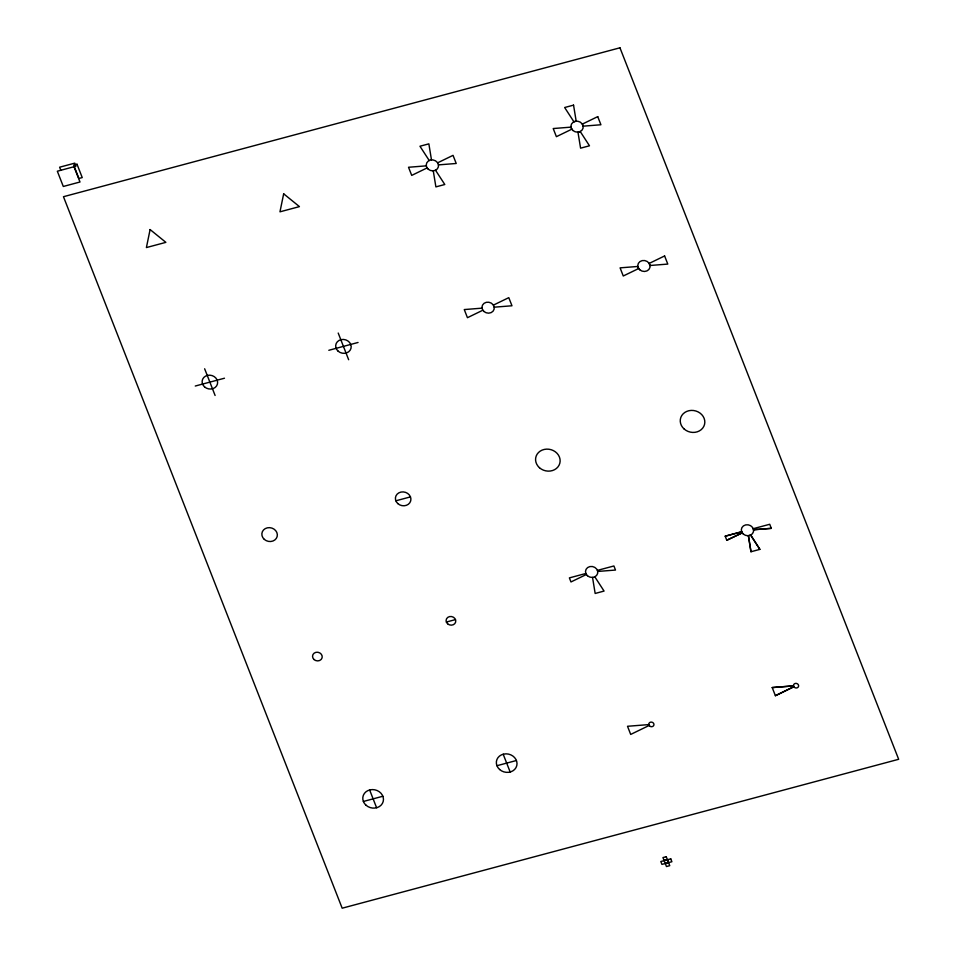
<?xml version="1.0" encoding="UTF-8"?>
<svg xmlns="http://www.w3.org/2000/svg" width="956" height="956" viewBox="0 0 956 956"><rect width="100%" height="100%" fill="white"/><g stroke="black" fill="none" stroke-linecap="round" stroke-linejoin="round"><path stroke-width="1.43" d="M775.388 695.705L793.862 686.719L793.492 685.87L772.209 687.567L775.388 695.705L793.838 686.755M427.105 167.921L411.713 175.39L408.523 167.264L426.292 165.854M437.645 162.819L453.036 155.35L456.227 163.476L438.457 164.886M482.852 310.222L467.448 317.691L464.269 309.565L482.039 308.155M493.392 305.119L508.783 297.651L511.974 305.777L494.204 307.187M586.375 574.496L570.971 581.953L569.382 577.89L585.861 573.481M726.787 540.26L742.358 532.851L741.653 531.751L725.198 536.197L726.787 540.26L742.191 532.791M649.148 725.473L630.697 734.423L627.518 726.285L648.813 724.6M195.263 386.033L224.481 378.218M328.816 350.29L358.046 342.475M395.856 500.801L410.459 496.893M597.428 570.385L613.907 565.976L615.497 570.051L597.727 571.449M725.198 536.197L741.677 531.787M446.368 622.033L455.498 619.596M750.974 551.755L759.877 549.377L750.723 535.037L748.464 535.707L750.974 551.755L748.357 535.73M363.388 801.463L382.866 796.252M496.941 765.72L516.419 760.51M664.073 860.448L667.36 859.563M665.34 863.674L668.626 862.802M771.313 528.345L753.579 529.732L753.268 528.68L769.723 524.282L771.313 528.345L753.543 529.755M772.209 687.567L793.492 685.882M750.627 535.121L759.877 549.377M429.208 160.489L419.959 146.232L428.862 143.854L431.479 159.879M435.542 170.252L444.791 184.508L435.888 186.886L433.271 170.861M594.811 576.815L604.061 591.071L595.158 593.461L592.541 577.424M667.491 859.731L668.614 862.599M338.209 333.046L348.653 359.731M503.191 754.224L510.169 772.006M204.644 368.777L215.1 395.473M369.637 789.955L376.604 807.748M74.03 166.75L79.993 181.999L63.299 186.468L57.336 171.22L75.942 166.201L74.747 163.153L59.619 167.204L60.814 170.252M150.104 229.56L146.399 247.568L165.878 242.358L150.104 229.56M283.669 193.817L279.965 211.826L299.443 206.616L283.669 193.817M571.796 129.203L556.392 136.672L553.213 128.546L570.983 127.136L571.796 129.203M597.727 116.632L582.335 124.101L583.148 126.168L600.918 124.758L597.727 116.632M638.668 268.528L623.264 275.997L620.086 267.859L637.855 266.461L638.668 268.528M664.599 255.957L649.208 263.414L650.02 265.493L667.79 264.083L664.599 255.957M77.018 164.229L73.672 165.125L78.906 178.473L82.24 177.577L77.018 164.229M619.954 47.8L63.466 196.709L342.176 908.2L898.664 759.291L619.954 47.8M573.552 105.136L564.649 107.514L573.899 121.771L576.169 121.173L573.552 105.136M580.232 131.534L577.962 132.143L580.579 148.168L589.482 145.79L580.232 131.534M666.236 856.707L662.95 857.58L666.463 866.542L669.75 865.67L666.236 856.707M670.765 858.858L660.811 861.523L661.934 864.391L671.889 861.726L670.765 858.858M794.293 687.28A2.605 2.294 14 0 0 798.571 686.336A2.605 2.294 14 0 0 795.296 683.432A2.605 2.294 14 0 0 794.293 687.28M649.602 725.998A2.605 2.294 14 0 0 653.892 725.054A2.605 2.294 14 0 0 650.618 722.15A2.605 2.294 14 0 0 649.602 725.998M499.618 769.508A10.408 9.19 14 0 0 516.754 765.732A10.408 9.19 14 0 0 503.669 754.105A10.408 9.19 14 0 0 499.618 769.508M366.064 805.251A10.408 9.19 14 0 0 383.201 801.475A10.408 9.19 14 0 0 370.103 789.847A10.408 9.19 14 0 0 366.064 805.251M743.266 534.034A6.19 5.461 14 0 0 753.447 531.799A6.19 5.461 14 0 0 745.668 524.892A6.19 5.461 14 0 0 743.266 534.034M587.45 575.739A6.19 5.461 14 0 0 597.631 573.492A6.19 5.461 14 0 0 589.852 566.585A6.19 5.461 14 0 0 587.45 575.739M447.575 623.766A4.876 4.314 14 0 0 455.642 622.093A4.876 4.314 14 0 0 449.583 616.584A4.876 4.314 14 0 0 447.575 623.766M314.07 659.556A4.876 4.314 14 0 0 322.1 657.788A4.876 4.314 14 0 0 315.97 652.327A4.876 4.314 14 0 0 314.07 659.556M684.138 429.005A12.368 10.922 14 0 0 704.512 424.524A12.368 10.922 14 0 0 688.941 410.71A12.368 10.922 14 0 0 684.138 429.005M539.459 467.723A12.368 10.922 14 0 0 559.822 463.242A12.368 10.922 14 0 0 544.263 449.428A12.368 10.922 14 0 0 539.459 467.723M397.792 503.573A7.815 6.895 14 0 0 410.698 500.896A7.815 6.895 14 0 0 400.994 492.065A7.815 6.895 14 0 0 397.792 503.573M264.298 539.375A7.815 6.895 14 0 0 277.156 536.543A7.815 6.895 14 0 0 267.333 527.832A7.815 6.895 14 0 0 264.298 539.375M639.743 269.771A6.19 5.461 14 0 0 649.925 267.525A6.19 5.461 14 0 0 642.145 260.618A6.19 5.461 14 0 0 639.743 269.771M483.927 311.465A6.19 5.461 14 0 0 494.109 309.218A6.19 5.461 14 0 0 486.329 302.311A6.19 5.461 14 0 0 483.927 311.465M338.065 351.115A7.815 6.895 14 0 0 350.971 348.438A7.815 6.895 14 0 0 341.268 339.607A7.815 6.895 14 0 0 338.065 351.115M204.584 386.917A7.815 6.895 14 0 0 217.43 384.085A7.815 6.895 14 0 0 207.607 375.361A7.815 6.895 14 0 0 204.584 386.917M572.871 130.458A6.19 5.461 14 0 0 583.052 128.212A6.19 5.461 14 0 0 575.273 121.304A6.19 5.461 14 0 0 572.871 130.458M428.18 169.164A6.19 5.461 14 0 0 438.362 166.93A6.19 5.461 14 0 0 430.582 160.022A6.19 5.461 14 0 0 428.18 169.164"/></g></svg>
